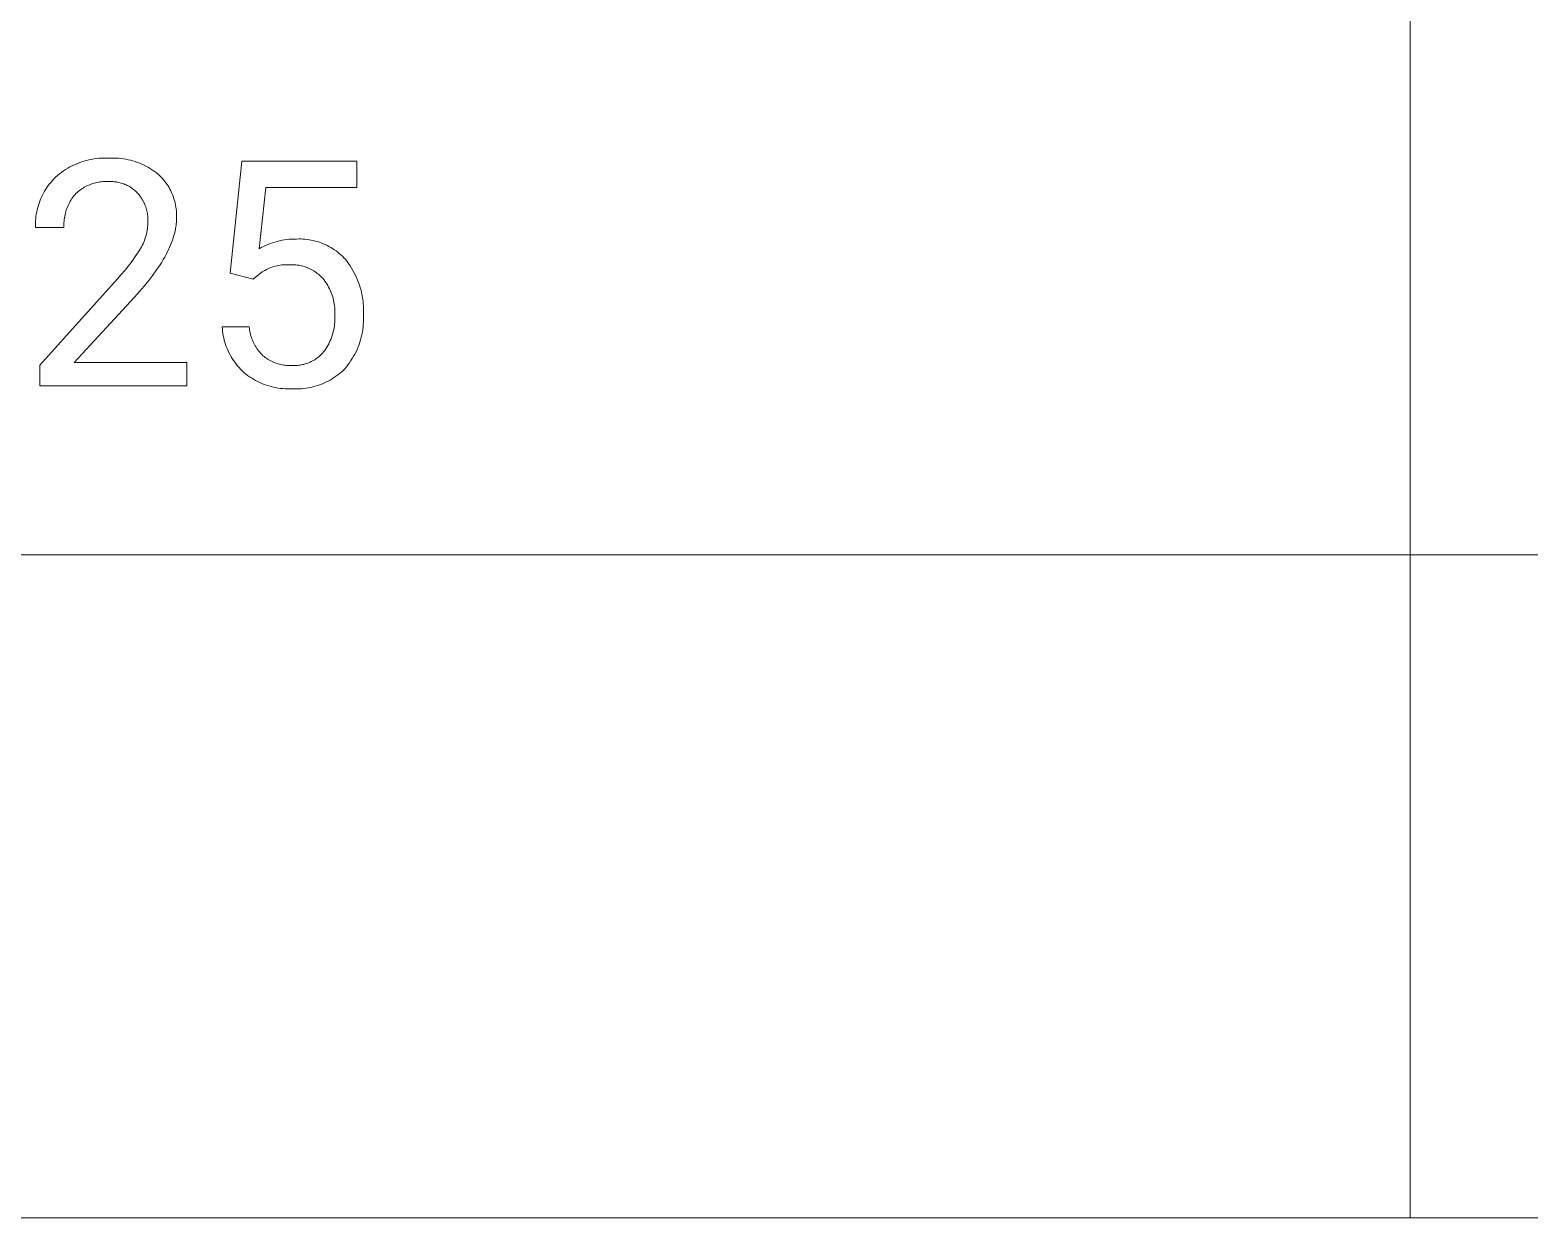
# Model space of a CAD drawing. Header units: millimetres. Extents: x 0 to 3480, y 0 to 2432.
# Drawn here: x 2970.6 to 3190.7, y 97.3 to 271.6 of the extents above; entities that cross this region are included whole.
import ezdxf

# ---------------------------------------------------------------- set-up
doc = ezdxf.new("R2010")
doc.units = ezdxf.units.MM
doc.header["$MEASUREMENT"] = 0
doc.layers.add('Domyślny', color=7, linetype='Continuous', true_color=0x000000)

msp = doc.modelspace()

# ---------------------------------------------------------------- linework, layer by layer
at = {"layer": 'Domyślny', "color": 18, "lineweight": 15, "true_color": 0x000000}
for p, q in [((3173.14, 97.26), (3173.14, 389.07)), ((2975.52, 250.92), (2975.83, 251.12)), ((2975.83, 251.12), (2976.14, 251.32)), ((2976.14, 251.32), (2976.47, 251.5)), ((2976.47, 251.5), (2976.79, 251.67)), ((2976.79, 251.67), (2977.13, 251.83)), ((2977.13, 251.83), (2977.47, 251.98)), ((2977.47, 251.98), (2977.81, 252.12)), ((2977.81, 252.12), (2978.16, 252.24)), ((2978.16, 252.24), (2978.52, 252.36)), ((2978.52, 252.36), (2978.88, 252.46)), ((2978.88, 252.46), (2979.24, 252.55)), ((2979.24, 252.55), (2979.6, 252.62)), ((2979.6, 252.62), (2979.97, 252.69)), ((2979.97, 252.69), (2980.33, 252.74)), ((2980.33, 252.74), (2980.7, 252.77)), ((2980.7, 252.77), (2981.07, 252.8)), ((2981.07, 252.8), (2981.44, 252.81)), ((2981.44, 252.81), (2981.82, 252.81)), ((2981.82, 252.81), (2982.19, 252.8)), ((2982.19, 252.8), (2982.54, 252.81)), ((2982.54, 252.81), (2982.9, 252.81)), ((2982.9, 252.81), (2983.26, 252.8)), ((2983.26, 252.8), (2983.61, 252.78)), ((2983.61, 252.78), (2983.96, 252.75)), ((2983.96, 252.75), (2984.32, 252.7)), ((2984.32, 252.7), (2984.67, 252.64)), ((2984.67, 252.64), (2985.02, 252.57)), ((2985.02, 252.57), (2985.36, 252.49)), ((2985.36, 252.49), (2985.71, 252.39)), ((2985.71, 252.39), (2986.05, 252.29)), ((2986.05, 252.29), (2986.38, 252.17)), ((2986.38, 252.17), (2986.72, 252.04)), ((2986.72, 252.04), (2987.04, 251.9)), ((2987.04, 251.9), (2987.37, 251.75)), ((2987.37, 251.75), (2987.68, 251.59)), ((2987.68, 251.59), (2987.99, 251.42)), ((2987.99, 251.42), (2988.3, 251.23)), ((2988.3, 251.23), (2988.6, 251.04)), ((2988.6, 251.04), (2988.89, 250.84)), ((3000, 235.91), (3001.68, 252.35)), ((3001.68, 252.35), (3018.57, 252.35)), ((3018.57, 252.35), (3018.57, 248.47)), ((2973.09, 248.5), (2973.28, 248.77)), ((2973.28, 248.77), (2973.48, 249.03)), ((2973.48, 249.03), (2973.69, 249.28)), ((2973.69, 249.28), (2973.9, 249.53)), ((2973.9, 249.53), (2974.12, 249.76)), ((2974.12, 249.76), (2974.35, 250)), ((2974.35, 250), (2974.63, 250.24)), ((2974.63, 250.24), (2974.92, 250.48)), ((2974.92, 250.48), (2975.21, 250.7)), ((2975.21, 250.7), (2975.52, 250.92)), ((2979.17, 248.82), (2978.97, 248.72)), ((2979.38, 248.9), (2979.17, 248.82)), ((2979.58, 248.98), (2979.38, 248.9)), ((2979.79, 249.05), (2979.58, 248.98)), ((2980, 249.12), (2979.79, 249.05)), ((2980.22, 249.17), (2980, 249.12)), ((2980.43, 249.22), (2980.22, 249.17)), ((2980.65, 249.27), (2980.43, 249.22)), ((2980.87, 249.3), (2980.65, 249.27)), ((2981.08, 249.33), (2980.87, 249.3)), ((2981.3, 249.35), (2981.08, 249.33)), ((2981.52, 249.36), (2981.3, 249.35)), ((2981.75, 249.37), (2981.52, 249.36)), ((2981.97, 249.37), (2981.75, 249.37)), ((2982.19, 249.36), (2981.97, 249.37)), ((2982.37, 249.36), (2982.19, 249.36)), ((2982.56, 249.36), (2982.37, 249.36)), ((2982.74, 249.36), (2982.56, 249.36)), ((2982.93, 249.34), (2982.74, 249.36)), ((2983.11, 249.32), (2982.93, 249.34)), ((2983.29, 249.3), (2983.11, 249.32)), ((2983.47, 249.27), (2983.29, 249.3)), ((2983.65, 249.23), (2983.47, 249.27)), ((2983.83, 249.18), (2983.65, 249.23)), ((2984.01, 249.13), (2983.83, 249.18)), ((2984.19, 249.08), (2984.01, 249.13)), ((2984.36, 249.01), (2984.19, 249.08)), ((2984.53, 248.94), (2984.36, 249.01)), ((2984.7, 248.87), (2984.53, 248.94)), ((2984.87, 248.79), (2984.7, 248.87)), ((2985.03, 248.71), (2984.87, 248.79)), ((2988.89, 250.84), (2989.18, 250.62)), ((2989.18, 250.62), (2989.45, 250.4)), ((2989.45, 250.4), (2989.65, 250.21)), ((2989.65, 250.21), (2989.85, 250.01)), ((2989.85, 250.01), (2990.04, 249.81)), ((2990.04, 249.81), (2990.22, 249.6)), ((2990.22, 249.6), (2990.39, 249.39)), ((2990.39, 249.39), (2990.56, 249.17)), ((2990.56, 249.17), (2990.72, 248.94)), ((2990.72, 248.94), (2990.87, 248.71)), ((2972.04, 246.48), (2972.16, 246.78)), ((2972.16, 246.78), (2972.29, 247.08)), ((2972.29, 247.08), (2972.43, 247.37)), ((2972.43, 247.37), (2972.58, 247.66)), ((2972.58, 247.66), (2972.74, 247.95)), ((2972.74, 247.95), (2972.91, 248.23)), ((2972.91, 248.23), (2973.09, 248.5)), ((2976.63, 246.66), (2976.51, 246.46)), ((2976.76, 246.86), (2976.63, 246.66)), ((2976.9, 247.05), (2976.76, 246.86)), ((2977.04, 247.24), (2976.9, 247.05)), ((2977.19, 247.42), (2977.04, 247.24)), ((2977.34, 247.6), (2977.19, 247.42)), ((2977.51, 247.75), (2977.34, 247.6)), ((2977.67, 247.89), (2977.51, 247.75)), ((2977.85, 248.03), (2977.67, 247.89)), ((2978.02, 248.16), (2977.85, 248.03)), ((2978.21, 248.28), (2978.02, 248.16)), ((2978.39, 248.4), (2978.21, 248.28)), ((2978.58, 248.52), (2978.39, 248.4)), ((2978.77, 248.62), (2978.58, 248.52)), ((2978.97, 248.72), (2978.77, 248.62)), ((2985.19, 248.61), (2985.03, 248.71)), ((2985.35, 248.52), (2985.19, 248.61)), ((2985.5, 248.42), (2985.35, 248.52)), ((2985.65, 248.31), (2985.5, 248.42)), ((2985.8, 248.2), (2985.65, 248.31)), ((2985.94, 248.08), (2985.8, 248.2)), ((2986.08, 247.96), (2985.94, 248.08)), ((2986.22, 247.83), (2986.08, 247.96)), ((2986.35, 247.7), (2986.22, 247.83)), ((2986.48, 247.55), (2986.35, 247.7)), ((2986.61, 247.4), (2986.48, 247.55)), ((2986.74, 247.24), (2986.61, 247.4)), ((2986.85, 247.08), (2986.74, 247.24)), ((2986.97, 246.91), (2986.85, 247.08)), ((2987.07, 246.74), (2986.97, 246.91)), ((2987.17, 246.56), (2987.07, 246.74)), ((2987.27, 246.39), (2987.17, 246.56)), ((2990.87, 248.71), (2991.01, 248.47)), ((2991.01, 248.47), (2991.14, 248.23)), ((2991.14, 248.23), (2991.27, 247.98)), ((2991.27, 247.98), (2991.39, 247.73)), ((2991.39, 247.73), (2991.5, 247.48)), ((2991.5, 247.48), (2991.6, 247.22)), ((2991.6, 247.22), (2991.69, 246.96)), ((2991.69, 246.96), (2991.78, 246.7)), ((2991.78, 246.7), (2991.85, 246.43)), ((3005.23, 248.47), (3004.23, 239.49)), ((3018.57, 248.47), (3005.23, 248.47)), ((2971.48, 244.27), (2971.53, 244.59)), ((2971.53, 244.59), (2971.59, 244.91)), ((2971.59, 244.91), (2971.66, 245.23)), ((2971.66, 245.23), (2971.74, 245.55)), ((2971.74, 245.55), (2971.83, 245.86)), ((2971.83, 245.86), (2971.93, 246.17)), ((2971.93, 246.17), (2972.04, 246.48)), ((2975.75, 244.5), (2975.7, 244.27)), ((2975.8, 244.73), (2975.75, 244.5)), ((2975.86, 244.96), (2975.8, 244.73)), ((2975.93, 245.18), (2975.86, 244.96)), ((2976.01, 245.4), (2975.93, 245.18)), ((2976.1, 245.62), (2976.01, 245.4)), ((2976.19, 245.84), (2976.1, 245.62)), ((2976.29, 246.05), (2976.19, 245.84)), ((2976.4, 246.26), (2976.29, 246.05)), ((2976.51, 246.46), (2976.4, 246.26)), ((2987.36, 246.21), (2987.27, 246.39)), ((2987.44, 246.02), (2987.36, 246.21)), ((2987.52, 245.84), (2987.44, 246.02)), ((2987.59, 245.65), (2987.52, 245.84)), ((2987.65, 245.46), (2987.59, 245.65)), ((2987.71, 245.26), (2987.65, 245.46)), ((2987.76, 245.07), (2987.71, 245.26)), ((2987.8, 244.87), (2987.76, 245.07)), ((2987.84, 244.67), (2987.8, 244.87)), ((2987.87, 244.47), (2987.84, 244.67)), ((2987.89, 244.27), (2987.87, 244.47)), ((2991.85, 246.43), (2991.92, 246.17)), ((2991.92, 246.17), (2991.98, 245.89)), ((2991.98, 245.89), (2992.03, 245.62)), ((2992.03, 245.62), (2992.06, 245.35)), ((2992.06, 245.35), (2992.09, 245.07)), ((2992.09, 245.07), (2992.11, 244.8)), ((2992.11, 244.8), (2992.13, 244.52)), ((2992.13, 244.52), (2992.13, 244.25)), ((2971.4, 242.96), (2971.41, 243.29)), ((2971.41, 242.64), (2971.4, 242.96)), ((2971.41, 243.29), (2971.42, 243.62)), ((2975.59, 242.64), (2971.41, 242.64)), ((2971.42, 243.62), (2971.45, 243.94)), ((2971.45, 243.94), (2971.48, 244.27)), ((2975.59, 243.34), (2975.58, 243.11)), ((2975.58, 243.11), (2975.58, 242.87)), ((2975.58, 242.87), (2975.59, 242.64)), ((2975.6, 243.57), (2975.59, 243.34)), ((2975.63, 243.81), (2975.6, 243.57)), ((2975.66, 244.04), (2975.63, 243.81)), ((2975.7, 244.27), (2975.66, 244.04)), ((2987.76, 241.93), (2987.8, 242.19)), ((2987.8, 242.19), (2987.84, 242.44)), ((2987.84, 242.44), (2987.87, 242.7)), ((2987.87, 242.7), (2987.89, 242.96)), ((2987.91, 244.07), (2987.89, 244.27)), ((2987.89, 242.96), (2987.91, 243.21)), ((2987.91, 243.87), (2987.91, 244.07)), ((2987.92, 243.67), (2987.91, 243.87)), ((2987.91, 243.47), (2987.92, 243.67)), ((2987.91, 243.21), (2987.91, 243.47)), ((2991.97, 242.41), (2991.9, 242.08)), ((2992.02, 242.73), (2991.97, 242.41)), ((2992.05, 242.89), (2992.02, 242.73)), ((2992.07, 243.04), (2992.05, 242.89)), ((2992.08, 243.2), (2992.07, 243.04)), ((2992.1, 243.36), (2992.08, 243.2)), ((2992.11, 243.51), (2992.1, 243.36)), ((2992.12, 243.82), (2992.11, 243.66)), ((2992.11, 243.66), (2992.11, 243.51)), ((2992.13, 244.25), (2992.12, 243.97)), ((2992.12, 243.97), (2992.12, 243.82)), ((2986.96, 239.76), (2987.08, 239.99)), ((2987.08, 239.99), (2987.19, 240.22)), ((2987.19, 240.22), (2987.3, 240.46)), ((2987.3, 240.46), (2987.39, 240.7)), ((2987.39, 240.7), (2987.48, 240.94)), ((2987.48, 240.94), (2987.56, 241.18)), ((2987.56, 241.18), (2987.64, 241.43)), ((2987.64, 241.43), (2987.7, 241.68)), ((2987.7, 241.68), (2987.76, 241.93)), ((2991.25, 240.06), (2991.1, 239.71)), ((2991.39, 240.41), (2991.25, 240.06)), ((2991.51, 240.75), (2991.39, 240.41)), ((2991.63, 241.09), (2991.51, 240.75)), ((2991.73, 241.42), (2991.63, 241.09)), ((2991.82, 241.76), (2991.73, 241.42)), ((2991.9, 242.08), (2991.82, 241.76)), ((3004.86, 239.83), (3005.19, 239.98)), ((3005.19, 239.98), (3005.52, 240.13)), ((3005.52, 240.13), (3005.86, 240.26)), ((3005.86, 240.26), (3006.2, 240.38)), ((3006.2, 240.38), (3006.54, 240.48)), ((3006.54, 240.48), (3006.89, 240.58)), ((3006.89, 240.58), (3007.24, 240.66)), ((3007.24, 240.66), (3007.59, 240.74)), ((3007.59, 240.74), (3007.94, 240.8)), ((3007.94, 240.8), (3008.3, 240.84)), ((3008.3, 240.84), (3008.66, 240.88)), ((3008.66, 240.88), (3009.02, 240.91)), ((3009.02, 240.91), (3009.37, 240.92)), ((3009.37, 240.92), (3009.73, 240.92)), ((3009.73, 240.92), (3010.04, 240.93)), ((3010.04, 240.93), (3010.35, 240.93)), ((3010.35, 240.93), (3010.66, 240.92)), ((3010.66, 240.92), (3010.96, 240.89)), ((3010.96, 240.89), (3011.27, 240.86)), ((3011.27, 240.86), (3011.57, 240.82)), ((3011.57, 240.82), (3011.88, 240.77)), ((3011.88, 240.77), (3012.18, 240.7)), ((3012.18, 240.7), (3012.48, 240.63)), ((3012.48, 240.63), (3012.77, 240.55)), ((3012.77, 240.55), (3013.07, 240.45)), ((3013.07, 240.45), (3013.36, 240.35)), ((3013.36, 240.35), (3013.64, 240.24)), ((3013.64, 240.24), (3013.92, 240.11)), ((3013.92, 240.11), (3014.2, 239.98)), ((3014.2, 239.98), (3014.48, 239.84)), ((2985.58, 237.66), (2986.06, 238.35)), ((2986.06, 238.35), (2986.52, 239.05)), ((2986.52, 239.05), (2986.96, 239.76)), ((2990.16, 237.91), (2989.94, 237.54)), ((2990.37, 238.28), (2990.16, 237.91)), ((2990.57, 238.64), (2990.37, 238.28)), ((2990.76, 239), (2990.57, 238.64)), ((2990.93, 239.36), (2990.76, 239)), ((2991.1, 239.71), (2990.93, 239.36)), ((3004.23, 239.49), (3004.54, 239.67)), ((3004.54, 239.67), (3004.86, 239.83)), ((3014.48, 239.84), (3014.74, 239.69)), ((3014.74, 239.69), (3015.01, 239.53)), ((3015.01, 239.53), (3015.26, 239.36)), ((3015.26, 239.36), (3015.52, 239.18)), ((3015.52, 239.18), (3015.76, 239)), ((3015.76, 239), (3016, 238.8)), ((3016, 238.8), (3016.23, 238.6)), ((3016.23, 238.6), (3016.46, 238.39)), ((3016.46, 238.39), (3016.67, 238.18)), ((3016.67, 238.18), (3016.89, 237.95)), ((3016.89, 237.95), (3017.13, 237.64)), ((2983.45, 235.08), (2984.01, 235.7)), ((2984.01, 235.7), (2984.56, 236.34)), ((2984.56, 236.34), (2985.08, 236.99)), ((2985.08, 236.99), (2985.58, 237.66)), ((2988.63, 235.63), (2988.03, 234.84)), ((2989.19, 236.4), (2988.63, 235.63)), ((2989.45, 236.79), (2989.19, 236.4)), ((2989.7, 237.16), (2989.45, 236.79)), ((2989.94, 237.54), (2989.7, 237.16)), ((3003.35, 235.05), (3000, 235.91)), ((3004.46, 235.96), (3003.35, 235.05)), ((3004.66, 236.09), (3004.46, 235.96)), ((3004.87, 236.21), (3004.66, 236.09)), ((3005.07, 236.33), (3004.87, 236.21)), ((3005.29, 236.44), (3005.07, 236.33)), ((3005.5, 236.54), (3005.29, 236.44)), ((3005.72, 236.64), (3005.5, 236.54)), ((3005.94, 236.73), (3005.72, 236.64)), ((3006.17, 236.81), (3005.94, 236.73)), ((3006.4, 236.88), (3006.17, 236.81)), ((3006.63, 236.94), (3006.4, 236.88)), ((3006.86, 237), (3006.63, 236.94)), ((3007.09, 237.05), (3006.86, 237)), ((3007.33, 237.09), (3007.09, 237.05)), ((3007.57, 237.12), (3007.33, 237.09)), ((3007.81, 237.14), (3007.57, 237.12)), ((3008.04, 237.16), (3007.81, 237.14)), ((3008.28, 237.16), (3008.04, 237.16)), ((3008.52, 237.16), (3008.28, 237.16)), ((3008.76, 237.15), (3008.52, 237.16)), ((3008.98, 237.16), (3008.76, 237.15)), ((3009.19, 237.16), (3008.98, 237.16)), ((3009.4, 237.15), (3009.19, 237.16)), ((3009.62, 237.13), (3009.4, 237.15)), ((3009.83, 237.11), (3009.62, 237.13)), ((3010.04, 237.07), (3009.83, 237.11)), ((3010.25, 237.04), (3010.04, 237.07)), ((3010.46, 236.99), (3010.25, 237.04)), ((3010.67, 236.94), (3010.46, 236.99)), ((3010.88, 236.88), (3010.67, 236.94)), ((3011.08, 236.81), (3010.88, 236.88)), ((3011.28, 236.73), (3011.08, 236.81)), ((3011.48, 236.65), (3011.28, 236.73)), ((3011.67, 236.56), (3011.48, 236.65)), ((3011.87, 236.47), (3011.67, 236.56)), ((3012.05, 236.36), (3011.87, 236.47)), ((3012.24, 236.26), (3012.05, 236.36)), ((3012.42, 236.14), (3012.24, 236.26)), ((3012.6, 236.02), (3012.42, 236.14)), ((3012.77, 235.89), (3012.6, 236.02)), ((3012.94, 235.76), (3012.77, 235.89)), ((3013.1, 235.62), (3012.94, 235.76)), ((3013.26, 235.48), (3013.1, 235.62)), ((3017.13, 237.64), (3017.37, 237.32)), ((3017.37, 237.32), (3017.59, 237)), ((3017.59, 237), (3017.8, 236.67)), ((3017.8, 236.67), (3018, 236.33)), ((3018, 236.33), (3018.2, 235.98)), ((3018.2, 235.98), (3018.37, 235.63)), ((3018.37, 235.63), (3018.54, 235.27)), ((2972.05, 222.4), (2983.45, 235.08)), ((2987.37, 234.03), (2986.67, 233.21)), ((2988.03, 234.84), (2987.37, 234.03)), ((3013.41, 235.33), (3013.26, 235.48)), ((3013.56, 235.17), (3013.41, 235.33)), ((3013.72, 234.97), (3013.56, 235.17)), ((3013.88, 234.76), (3013.72, 234.97)), ((3014.03, 234.54), (3013.88, 234.76)), ((3014.17, 234.33), (3014.03, 234.54)), ((3014.31, 234.1), (3014.17, 234.33)), ((3014.43, 233.87), (3014.31, 234.1)), ((3014.55, 233.64), (3014.43, 233.87)), ((3014.67, 233.41), (3014.55, 233.64)), ((3014.77, 233.17), (3014.67, 233.41)), ((3018.54, 235.27), (3018.69, 234.91)), ((3018.69, 234.91), (3018.84, 234.54)), ((3018.84, 234.54), (3018.97, 234.17)), ((3018.97, 234.17), (3019.08, 233.79)), ((3019.08, 233.79), (3019.19, 233.41)), ((3019.19, 233.41), (3019.28, 233.02)), ((2985.92, 232.38), (2977.09, 222.81)), ((2986.67, 233.21), (2985.92, 232.38)), ((3014.87, 232.92), (3014.77, 233.17)), ((3014.95, 232.68), (3014.87, 232.92)), ((3015.03, 232.43), (3014.95, 232.68)), ((3015.1, 232.18), (3015.03, 232.43)), ((3015.16, 231.92), (3015.1, 232.18)), ((3015.22, 231.67), (3015.16, 231.92)), ((3015.26, 231.41), (3015.22, 231.67)), ((3015.3, 231.15), (3015.26, 231.41)), ((3015.32, 230.89), (3015.3, 231.15)), ((3019.28, 233.02), (3019.36, 232.64)), ((3019.36, 232.64), (3019.42, 232.25)), ((3019.42, 232.25), (3019.48, 231.86)), ((3019.48, 231.86), (3019.52, 231.46)), ((3019.52, 231.46), (3019.54, 231.07)), ((3015.34, 230.63), (3015.32, 230.89)), ((3015.35, 230.37), (3015.34, 230.63)), ((3015.34, 229.85), (3015.35, 230.11)), ((3015.36, 229.57), (3015.34, 229.85)), ((3015.34, 228.73), (3015.35, 229.01)), ((3015.35, 230.11), (3015.35, 230.37)), ((3015.35, 229.01), (3015.36, 229.29)), ((3015.36, 229.29), (3015.36, 229.57)), ((3019.54, 231.07), (3019.55, 230.67)), ((3019.55, 230.28), (3019.54, 229.89)), ((3019.54, 229.89), (3019.55, 229.51)), ((3019.55, 230.67), (3019.55, 230.28)), ((3019.55, 229.51), (3019.56, 229.13)), ((3019.56, 229.13), (3019.55, 228.75)), ((2998.84, 227.72), (2998.82, 228.05)), ((2998.82, 228.05), (3002.78, 228.05)), ((2998.87, 227.4), (2998.84, 227.72)), ((2998.92, 227.07), (2998.87, 227.4)), ((2998.97, 226.74), (2998.92, 227.07)), ((2999.04, 226.42), (2998.97, 226.74)), ((3002.78, 228.05), (3002.8, 227.83)), ((3002.8, 227.83), (3002.83, 227.6)), ((3002.83, 227.6), (3002.87, 227.37)), ((3002.87, 227.37), (3002.92, 227.15)), ((3002.92, 227.15), (3002.97, 226.93)), ((3002.97, 226.93), (3003.03, 226.71)), ((3014.88, 226.55), (3014.97, 226.82)), ((3014.97, 226.82), (3015.05, 227.09)), ((3015.05, 227.09), (3015.12, 227.36)), ((3015.12, 227.36), (3015.18, 227.63)), ((3015.18, 227.63), (3015.23, 227.9)), ((3015.23, 227.9), (3015.28, 228.18)), ((3015.28, 228.18), (3015.31, 228.46)), ((3015.31, 228.46), (3015.34, 228.73)), ((3019.3, 226.88), (3019.22, 226.52)), ((3019.38, 227.25), (3019.3, 226.88)), ((3019.44, 227.63), (3019.38, 227.25)), ((3019.49, 228), (3019.44, 227.63)), ((3019.52, 228.38), (3019.49, 228)), ((3019.55, 228.75), (3019.52, 228.38)), ((2999.12, 226.1), (2999.04, 226.42)), ((2999.21, 225.78), (2999.12, 226.1)), ((2999.31, 225.47), (2999.21, 225.78)), ((2999.41, 225.16), (2999.31, 225.47)), ((2999.53, 224.85), (2999.41, 225.16)), ((2999.67, 224.54), (2999.53, 224.85)), ((2999.81, 224.25), (2999.67, 224.54)), ((3003.03, 226.71), (3003.1, 226.49)), ((3003.1, 226.49), (3003.18, 226.27)), ((3003.18, 226.27), (3003.26, 226.06)), ((3003.26, 226.06), (3003.35, 225.85)), ((3003.35, 225.85), (3003.45, 225.64)), ((3003.45, 225.64), (3003.56, 225.44)), ((3003.56, 225.44), (3003.67, 225.24)), ((3003.67, 225.24), (3003.79, 225.04)), ((3003.79, 225.04), (3003.91, 224.85)), ((3003.91, 224.85), (3004.04, 224.66)), ((3004.04, 224.66), (3004.18, 224.48)), ((3013.7, 224.35), (3013.86, 224.57)), ((3013.86, 224.57), (3014.02, 224.8)), ((3014.02, 224.8), (3014.16, 225.04)), ((3014.16, 225.04), (3014.3, 225.28)), ((3014.3, 225.28), (3014.44, 225.53)), ((3014.44, 225.53), (3014.56, 225.78)), ((3014.56, 225.78), (3014.67, 226.03)), ((3014.67, 226.03), (3014.78, 226.29)), ((3014.78, 226.29), (3014.88, 226.55)), ((3018.61, 224.73), (3018.45, 224.39)), ((3018.75, 225.08), (3018.61, 224.73)), ((3018.89, 225.43), (3018.75, 225.08)), ((3019.01, 225.79), (3018.89, 225.43)), ((3019.12, 226.15), (3019.01, 225.79)), ((3019.22, 226.52), (3019.12, 226.15)), ((2972.05, 219.39), (2972.05, 222.4)), ((2977.09, 222.81), (2993.64, 222.81)), ((2993.64, 222.81), (2993.64, 219.39)), ((2999.96, 223.95), (2999.81, 224.25)), ((3000.12, 223.66), (2999.96, 223.95)), ((3000.29, 223.38), (3000.12, 223.66)), ((3000.47, 223.1), (3000.29, 223.38)), ((3000.66, 222.83), (3000.47, 223.1)), ((3000.85, 222.57), (3000.66, 222.83)), ((3001.06, 222.31), (3000.85, 222.57)), ((3004.18, 224.48), (3004.33, 224.3)), ((3004.33, 224.3), (3004.48, 224.13)), ((3004.48, 224.13), (3004.64, 223.96)), ((3004.64, 223.96), (3004.8, 223.8)), ((3004.8, 223.8), (3004.96, 223.67)), ((3004.96, 223.67), (3005.13, 223.54)), ((3005.13, 223.54), (3005.3, 223.42)), ((3005.3, 223.42), (3005.48, 223.31)), ((3005.48, 223.31), (3005.66, 223.2)), ((3005.66, 223.2), (3005.84, 223.09)), ((3005.84, 223.09), (3006.03, 223)), ((3006.03, 223), (3006.22, 222.91)), ((3006.22, 222.91), (3006.42, 222.82)), ((3006.42, 222.82), (3006.61, 222.74)), ((3006.61, 222.74), (3006.81, 222.67)), ((3006.81, 222.67), (3007.01, 222.61)), ((3007.01, 222.61), (3007.22, 222.55)), ((3007.22, 222.55), (3007.42, 222.5)), ((3007.42, 222.5), (3007.63, 222.46)), ((3007.63, 222.46), (3007.84, 222.42)), ((3007.84, 222.42), (3008.04, 222.39)), ((3008.04, 222.39), (3008.25, 222.37)), ((3008.25, 222.37), (3008.46, 222.36)), ((3008.46, 222.36), (3008.68, 222.35)), ((3008.68, 222.35), (3008.89, 222.35)), ((3008.89, 222.35), (3009.1, 222.35)), ((3009.1, 222.35), (3009.29, 222.35)), ((3009.29, 222.35), (3009.48, 222.35)), ((3009.48, 222.35), (3009.67, 222.35)), ((3009.67, 222.35), (3009.87, 222.37)), ((3009.87, 222.37), (3010.06, 222.39)), ((3010.06, 222.39), (3010.25, 222.42)), ((3010.25, 222.42), (3010.44, 222.45)), ((3010.44, 222.45), (3010.62, 222.49)), ((3010.62, 222.49), (3010.81, 222.53)), ((3010.81, 222.53), (3011, 222.59)), ((3011, 222.59), (3011.18, 222.64)), ((3011.18, 222.64), (3011.36, 222.71)), ((3011.36, 222.71), (3011.54, 222.78)), ((3011.54, 222.78), (3011.72, 222.86)), ((3011.72, 222.86), (3011.89, 222.94)), ((3011.89, 222.94), (3012.06, 223.03)), ((3012.06, 223.03), (3012.23, 223.12)), ((3012.23, 223.12), (3012.39, 223.22)), ((3012.39, 223.22), (3012.55, 223.32)), ((3012.55, 223.32), (3012.71, 223.43)), ((3012.71, 223.43), (3012.87, 223.55)), ((3012.87, 223.55), (3013.02, 223.67)), ((3013.02, 223.67), (3013.16, 223.8)), ((3013.16, 223.8), (3013.3, 223.93)), ((3013.3, 223.93), (3013.44, 224.06)), ((3013.44, 224.06), (3013.57, 224.2)), ((3013.57, 224.2), (3013.7, 224.35)), ((3017.27, 222.46), (3017.04, 222.17)), ((3017.49, 222.77), (3017.27, 222.46)), ((3017.71, 223.08), (3017.49, 222.77)), ((3017.91, 223.4), (3017.71, 223.08)), ((3018.1, 223.72), (3017.91, 223.4)), ((3018.28, 224.05), (3018.1, 223.72)), ((3018.45, 224.39), (3018.28, 224.05)), ((3001.28, 222.06), (3001.06, 222.31)), ((3001.5, 221.82), (3001.28, 222.06)), ((3001.73, 221.58), (3001.5, 221.82)), ((3001.97, 221.36), (3001.73, 221.58)), ((3002.24, 221.14), (3001.97, 221.36)), ((3002.52, 220.92), (3002.24, 221.14)), ((3002.81, 220.72), (3002.52, 220.92)), ((3003.1, 220.53), (3002.81, 220.72)), ((3003.4, 220.35), (3003.1, 220.53)), ((3003.71, 220.18), (3003.4, 220.35)), ((3004.02, 220.02), (3003.71, 220.18)), ((3014.64, 220.23), (3014.34, 220.07)), ((3014.93, 220.4), (3014.64, 220.23)), ((3015.22, 220.59), (3014.93, 220.4)), ((3015.5, 220.78), (3015.22, 220.59)), ((3015.77, 220.98), (3015.5, 220.78)), ((3016.04, 221.19), (3015.77, 220.98)), ((3016.3, 221.41), (3016.04, 221.19)), ((3016.55, 221.64), (3016.3, 221.41)), ((3016.79, 221.88), (3016.55, 221.64)), ((3017.04, 222.17), (3016.79, 221.88)), ((2993.64, 219.39), (2972.05, 219.39)), ((3004.33, 219.87), (3004.02, 220.02)), ((3004.65, 219.73), (3004.33, 219.87)), ((3004.98, 219.6), (3004.65, 219.73)), ((3005.31, 219.48), (3004.98, 219.6)), ((3005.64, 219.37), (3005.31, 219.48)), ((3005.98, 219.28), (3005.64, 219.37)), ((3006.32, 219.19), (3005.98, 219.28)), ((3006.66, 219.12), (3006.32, 219.19)), ((3007, 219.06), (3006.66, 219.12)), ((3007.35, 219.01), (3007, 219.06)), ((3007.7, 218.97), (3007.35, 219.01)), ((3008.05, 218.94), (3007.7, 218.97)), ((3008.4, 218.93), (3008.05, 218.94)), ((3008.75, 218.92), (3008.4, 218.93)), ((3009.1, 218.93), (3008.75, 218.92)), ((3009.44, 218.92), (3009.1, 218.93)), ((3009.78, 218.92), (3009.44, 218.92)), ((3010.12, 218.93), (3009.78, 218.92)), ((3010.45, 218.95), (3010.12, 218.93)), ((3010.79, 218.98), (3010.45, 218.95)), ((3011.13, 219.02), (3010.79, 218.98)), ((3011.46, 219.08), (3011.13, 219.02)), ((3011.8, 219.14), (3011.46, 219.08)), ((3012.13, 219.22), (3011.8, 219.14)), ((3012.46, 219.31), (3012.13, 219.22)), ((3012.78, 219.41), (3012.46, 219.31)), ((3013.1, 219.52), (3012.78, 219.41)), ((3013.42, 219.64), (3013.1, 219.52)), ((3013.73, 219.77), (3013.42, 219.64)), ((3014.04, 219.92), (3013.73, 219.77)), ((3014.34, 220.07), (3014.04, 219.92)), ((2165.12, 194.56), (3480.37, 194.56)), ((2165.12, 97.26), (3477.08, 97.26))]:
    msp.add_line(p, q, dxfattribs=at)

doc.saveas('drawing.dxf')
